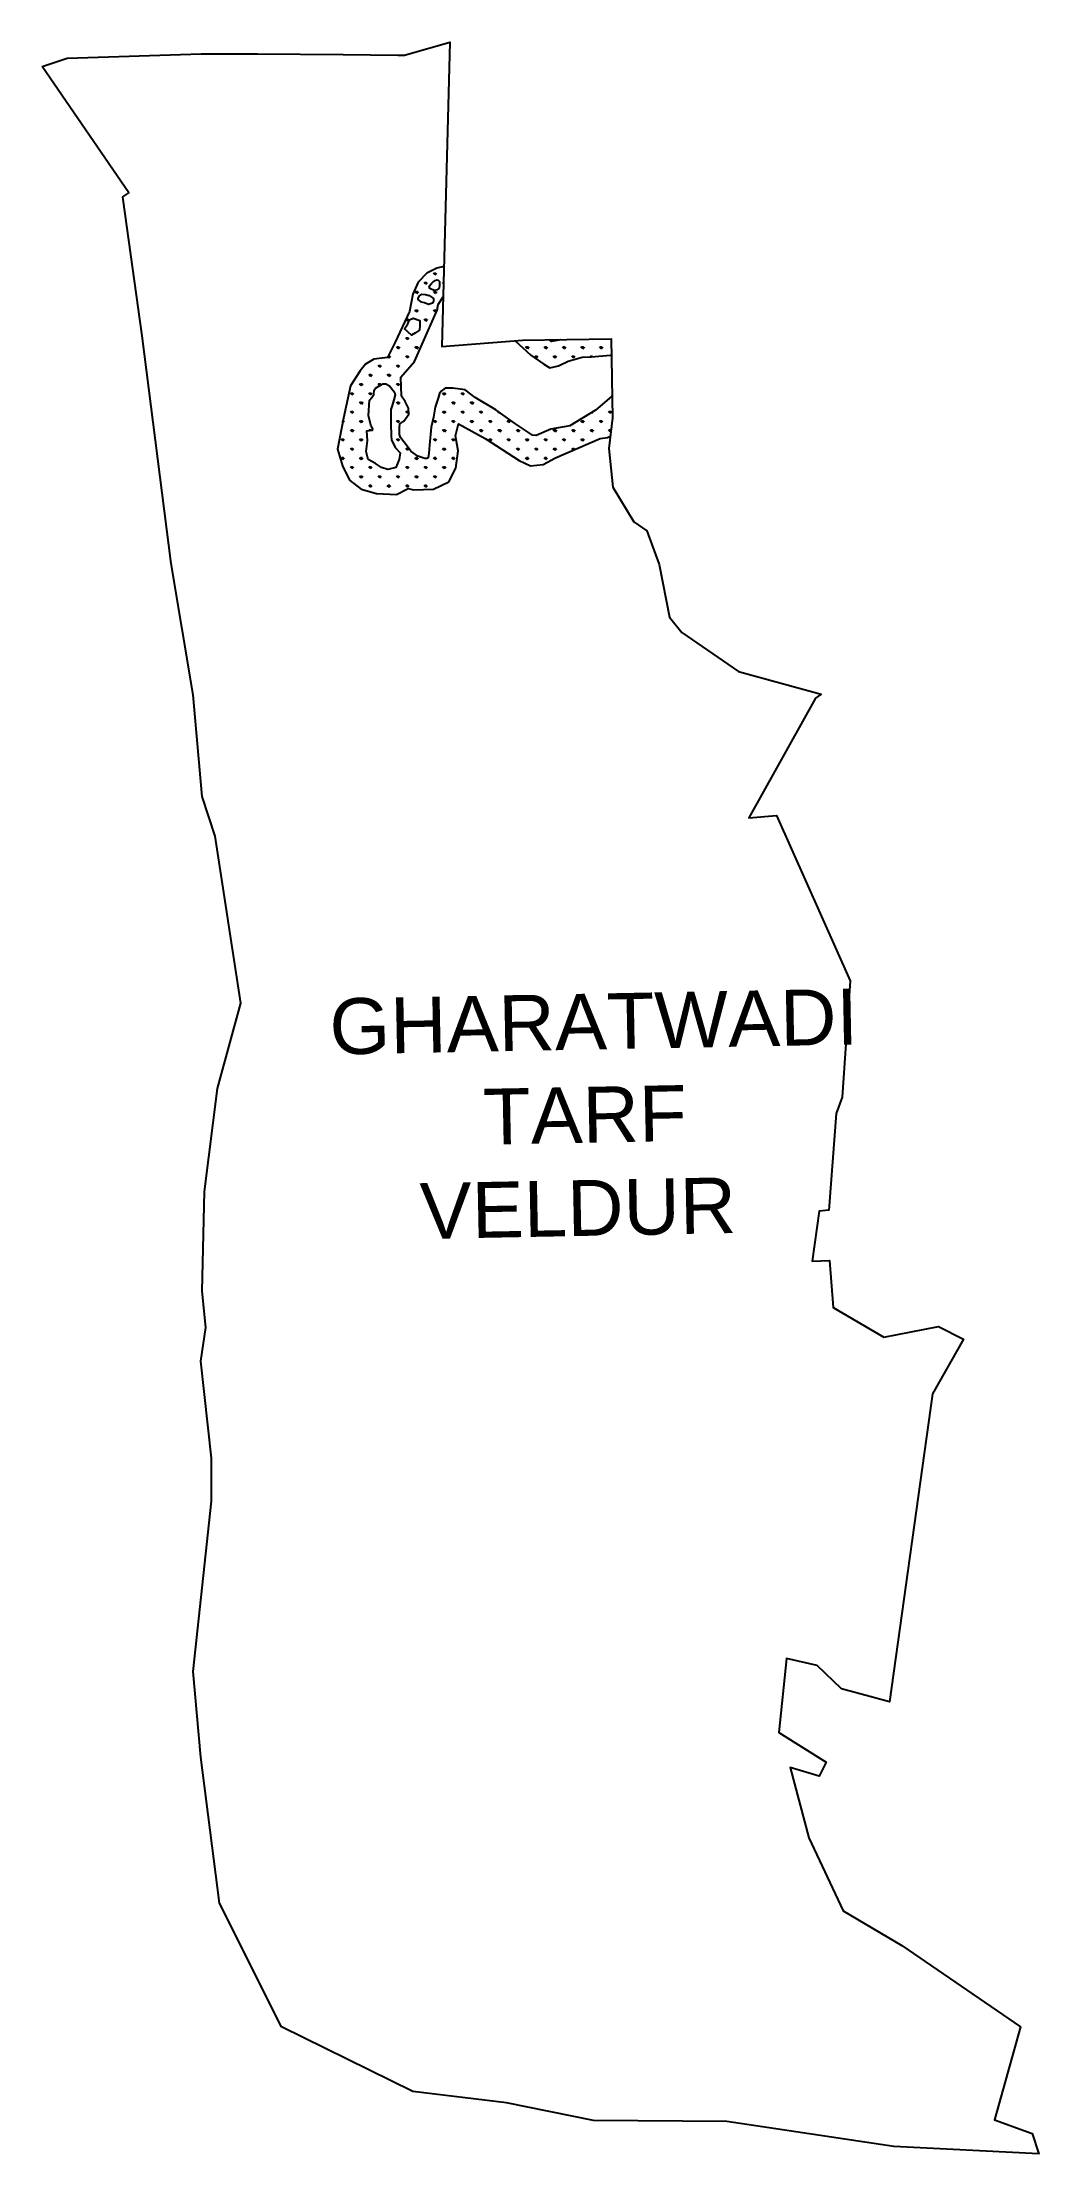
# Model space of a CAD drawing. Header units: metres. Extents: x 305138 to 307079, y 1940496 to 1944607.
import ezdxf

# ---------------------------------------------------------------- set-up
doc = ezdxf.new("R2010")
doc.units = ezdxf.units.M
doc.layers.add('MANGROOVE BUFFER ZONE', color=120, linetype='Continuous')
doc.layers.add('VILLAGE NAME', color=250, linetype='Continuous')
doc.styles.get("Standard").update_dxf_attribs({"font": 'simplex.shx'})

msp = doc.modelspace()

# ---------------------------------------------------------------- hatches: boundary and pattern name
at = {"layer": 'MANGROOVE BUFFER ZONE'}
h = msp.add_hatch(dxfattribs=at)
h.set_pattern_fill('GRASS', color=256)
h.paths.add_polyline_path([(306058.1, 1943865.2), (306021.8, 1943890.7), (305981.5, 1943915.1), (305961.9, 1943929.6), (305938, 1943933.4), (305923.1, 1943933.3), (305915, 1943927.5), (305912, 1943922.9), (305909.6, 1943913.5), (305903.4, 1943896.4), (305900, 1943876.4), (305895.6, 1943857.4), (305892.2, 1943822.4), (305891, 1943806.6), (305890, 1943797.4), (305887.1, 1943796.2), (305883.6, 1943796.1), (305869.9, 1943800.9), (305855.8, 1943810.5), (305848.7, 1943820), (305836.1, 1943837.1), (305833.9, 1943842.8), (305833.9, 1943856.5), (305834.5, 1943863.4), (305842.8, 1943868.6), (305852.4, 1943882.6), (305851.7, 1943894.4), (305844.8, 1943907), (305838.2, 1943917.2), (305836.7, 1943954.4), (305863.3, 1943984.7), (305878.3, 1944019), (305907.2, 1944085.1), (305909.6, 1944096.3), (305918.8, 1944110.8), (305920.4, 1944170.2), (305906.8, 1944166.6), (305887, 1944156.8), (305870.4, 1944139.8), (305860.1, 1944116), (305853.7, 1944082.3), (305825.3, 1944022.5), (305810.6, 1943992.5), (305784.3, 1943989.6), (305768.1, 1943979.7), (305757.2, 1943966.6), (305738.8, 1943937.5), (305724.9, 1943874.6), (305713.1, 1943814.6), (305723.2, 1943781.6), (305736.8, 1943754.2), (305759.5, 1943736.2), (305789.4, 1943728.3), (305828.1, 1943726), (305850.8, 1943737.6), (305861.2, 1943735.3), (305900.3, 1943736.5), (305930, 1943750.5), (305943.5, 1943777.2), (305948.5, 1943811.3), (305942.9, 1943840.2), (305948.9, 1943863.7), (306001.1, 1943835.1), (306067.3, 1943792.2), (306089.4, 1943782), (306114.2, 1943784.3), (306137.9, 1943797.7), (306224.9, 1943835.4), (306239, 1943837.3), (306244.6, 1943839.7), (306248.9, 1943875.5), (306248.1, 1943919.5), (306247.1, 1943917), (306215.7, 1943890.4), (306166, 1943859.7), (306128.7, 1943853.5), (306100.2, 1943840.7), (306093.3, 1943841.7)])
h.paths.add_polyline_path([(305835.6, 1943807.1), (305833.3, 1943794.3), (305826.7, 1943778.9), (305811.5, 1943774.5), (305798.9, 1943778.5), (305787.1, 1943786.4), (305772.8, 1943794.3), (305768.9, 1943809.7), (305771.5, 1943830.5), (305770.1, 1943849.8), (305781.3, 1943851.3), (305782.2, 1943854.2), (305778.5, 1943861.3), (305773.4, 1943880.1), (305775.3, 1943910), (305779.9, 1943914.9), (305784, 1943920.8), (305784.7, 1943929.1), (305787.6, 1943933), (305795.6, 1943938), (305801.7, 1943941.7), (305807.3, 1943941.7), (305814.6, 1943937.6), (305824, 1943925.5), (305825.7, 1943920.3), (305823.3, 1943910.7), (305820, 1943899.3), (305817.3, 1943891.7), (305817.2, 1943864.1), (305817.7, 1943840.2), (305818.3, 1943832.3), (305825.4, 1943817.5)], flags=16)
h.paths.add_polyline_path([(305873.3, 1944046.1), (305865.2, 1944040.9), (305857.1, 1944036.5), (305843.8, 1944048.3), (305850.5, 1944058.6), (305853.8, 1944066.4), (305860.4, 1944069.7), (305873.9, 1944065.1), (305873.7, 1944055.3)], flags=16)
h.paths.add_polyline_path([(305898.2, 1944098.6), (305890.8, 1944096.3), (305883, 1944099.2), (305876.6, 1944100.4), (305870.3, 1944105.6), (305870.2, 1944108.2), (305873.2, 1944113), (305877.6, 1944116.3), (305885, 1944115.4), (305891.9, 1944113.3), (305899.3, 1944108.1), (305900.7, 1944103.7)], flags=16)
h.paths.add_polyline_path([(305907.6, 1944124.7), (305901.5, 1944123.4), (305892.9, 1944126.9), (305892.1, 1944131.6), (305896.2, 1944136.6), (305899.8, 1944140.1), (305903.3, 1944143), (305907, 1944144.1), (305909.2, 1944143.4), (305911.9, 1944141.1), (305911.7, 1944133.6), (305911.2, 1944127.5)], flags=16)
h.paths.add_polyline_path([(306246.2, 1944029.2), (306148.2, 1944027.5), (306147.8, 1944027.4), (306130.2, 1944023.8), (306126.5, 1944027.2), (306073.9, 1944026.3), (306059.1, 1944025.1), (306090, 1943997.4), (306115.5, 1943979.8), (306126.6, 1943972.6), (306143.5, 1943976.3), (306162.5, 1943985.7), (306189.8, 1943993.6), (306208.1, 1943994), (306244.7, 1943997.4), (306246.8, 1943996.8)], flags=17)

# ---------------------------------------------------------------- linework, layer by layer
at = {"color": 3, "flags": 128}
msp.add_lwpolyline([(305138.1, 1944559.2), (305186.5, 1944575.8), (305447.7, 1944584.2), (305557.3, 1944584.3), (305724, 1944582.7), (305830.8, 1944581.7), (305843.9, 1944581.6), (305932.1, 1944606.6), (305916.2, 1944014), (306073.9, 1944026.3), (306246.2, 1944029.2), (306248.9, 1943875.5), (306241.8, 1943815.9), (306249.6, 1943740.1), (306290.7, 1943672.8), (306315.5, 1943655.3), (306339.8, 1943590.1), (306359.8, 1943487.2), (306384, 1943457.3), (306494.2, 1943381.4), (306655.5, 1943337.2), (306644.3, 1943329.4), (306514.2, 1943096.3), (306568.7, 1943100.9), (306712.1, 1942779), (306696, 1942553), (306684.4, 1942521.2), (306670.2, 1942332.4), (306651.6, 1942330.8), (306637.9, 1942233.3), (306671.7, 1942234.7), (306679, 1942143.5), (306777.2, 1942085.2), (306884, 1942105.9), (306932.7, 1942081.5), (306872.1, 1941975.3), (306788.2, 1941375.3), (306695, 1941400.7), (306647.8, 1941446.3), (306588.1, 1941459.9), (306573.1, 1941315.6), (306665.2, 1941258.2), (306651.4, 1941230.7), (306595.3, 1941247.5), (306631.2, 1941110.9), (306698.3, 1940968.5), (306812.4, 1940900.8), (307043.8, 1940742.9), (306993.1, 1940561.9), (307066.3, 1940534.9), (307079.3, 1940495.5), (306797.1, 1940509.6), (306471.5, 1940558.6), (306211.7, 1940560.5), (306042.3, 1940594.8), (305860.3, 1940616.5), (305604.2, 1940742.8), (305483.3, 1940983.6), (305447.2, 1941268), (305432.3, 1941434.6), (305468.1, 1941766.3), (305467.9, 1941849.8), (305447.3, 1942038.9), (305456.5, 1942104.1), (305449.7, 1942174.7), (305454.1, 1942369), (305479.8, 1942569.8), (305525.3, 1942735.8), (305474.7, 1943061), (305449.9, 1943138), (305431.9, 1943336), (305389.3, 1943591.9), (305332.6, 1944034.7), (305296.1, 1944300.5), (305295.4, 1944305.6), (305307.1, 1944313.5), (305138.1, 1944559.2)], dxfattribs=at)
at = {"layer": 'MANGROOVE BUFFER ZONE', "flags": 128}
for points in [[(305920.4, 1944170.2), (305906.8, 1944166.6), (305887, 1944156.8), (305870.4, 1944139.8), (305860.1, 1944116), (305853.7, 1944082.3), (305825.3, 1944022.5), (305810.6, 1943992.5), (305784.3, 1943989.6), (305768.1, 1943979.7), (305757.2, 1943966.6), (305738.8, 1943937.5), (305724.9, 1943874.6), (305713.1, 1943814.6), (305723.2, 1943781.6), (305736.8, 1943754.2), (305759.5, 1943736.2), (305789.4, 1943728.3), (305828.1, 1943726), (305850.8, 1943737.6), (305861.2, 1943735.3), (305900.3, 1943736.5), (305930, 1943750.5), (305943.5, 1943777.2), (305948.5, 1943811.3), (305942.9, 1943840.2), (305948.9, 1943863.7), (306001.1, 1943835.1), (306067.3, 1943792.2), (306089.4, 1943782), (306114.2, 1943784.3), (306137.9, 1943797.7), (306224.9, 1943835.4), (306239, 1943837.3), (306244.6, 1943839.7)], [(306248.1, 1943919.5), (306247.1, 1943917), (306215.7, 1943890.4), (306166, 1943859.7), (306128.7, 1943853.5), (306100.2, 1943840.7), (306093.3, 1943841.7), (306058.1, 1943865.2), (306021.8, 1943890.7), (305981.5, 1943915.1), (305961.9, 1943929.6), (305938, 1943933.4), (305923.1, 1943933.3), (305915, 1943927.5), (305912, 1943922.9), (305909.6, 1943913.5), (305903.4, 1943896.4), (305900, 1943876.4), (305895.6, 1943857.4), (305892.2, 1943822.4), (305891, 1943806.6), (305890, 1943797.4), (305887.1, 1943796.2), (305883.6, 1943796.1), (305869.9, 1943800.9), (305855.8, 1943810.5), (305848.7, 1943820), (305836.1, 1943837.1), (305833.9, 1943842.8), (305833.9, 1943856.5), (305834.5, 1943863.4), (305842.8, 1943868.6), (305852.4, 1943882.6), (305851.7, 1943894.4), (305844.8, 1943907), (305838.2, 1943917.2), (305836.7, 1943954.4), (305863.3, 1943984.7), (305878.3, 1944019), (305907.2, 1944085.1), (305909.6, 1944096.3), (305918.8, 1944110.8)], [(306059.1, 1944025.1), (306090, 1943997.4), (306115.5, 1943979.8), (306126.6, 1943972.6), (306143.5, 1943976.3), (306162.5, 1943985.7), (306189.8, 1943993.6), (306208.1, 1943994), (306244.7, 1943997.4), (306246.8, 1943996.8)], [(306148.2, 1944027.5), (306147.8, 1944027.4), (306130.2, 1944023.8), (306126.5, 1944027.2)]]:
    msp.add_lwpolyline(points, dxfattribs=at)
for points in [[(305911.2, 1944127.5), (305907.6, 1944124.7), (305901.5, 1944123.4), (305892.9, 1944126.9), (305892.1, 1944131.6), (305896.2, 1944136.6), (305899.8, 1944140.1), (305903.3, 1944143), (305907, 1944144.1), (305909.2, 1944143.4), (305911.9, 1944141.1), (305911.7, 1944133.6)], [(305900.7, 1944103.7), (305898.2, 1944098.6), (305890.8, 1944096.3), (305883, 1944099.2), (305876.6, 1944100.4), (305870.3, 1944105.6), (305870.2, 1944108.2), (305873.2, 1944113), (305877.6, 1944116.3), (305885, 1944115.4), (305891.9, 1944113.3), (305899.3, 1944108.1)], [(305873.3, 1944046.1), (305865.2, 1944040.9), (305857.1, 1944036.5), (305843.8, 1944048.3), (305850.5, 1944058.6), (305853.8, 1944066.4), (305860.4, 1944069.7), (305873.9, 1944065.1), (305873.7, 1944055.3)], [(305825.7, 1943920.3), (305823.3, 1943910.7), (305820, 1943899.3), (305817.3, 1943891.7), (305817.2, 1943864.1), (305817.7, 1943840.2), (305818.3, 1943832.3), (305825.4, 1943817.5), (305835.6, 1943807.1), (305833.3, 1943794.3), (305826.7, 1943778.9), (305811.5, 1943774.5), (305798.9, 1943778.5), (305787.1, 1943786.4), (305772.8, 1943794.3), (305768.9, 1943809.7), (305771.5, 1943830.5), (305770.1, 1943849.8), (305781.3, 1943851.3), (305782.2, 1943854.2), (305778.5, 1943861.3), (305773.4, 1943880.1), (305775.3, 1943910), (305779.9, 1943914.9), (305784, 1943920.8), (305784.7, 1943929.1), (305787.6, 1943933), (305795.6, 1943938), (305801.7, 1943941.7), (305807.3, 1943941.7), (305814.6, 1943937.6), (305824, 1943925.5)]]:
    msp.add_lwpolyline(points, close=True, dxfattribs=at)

# ---------------------------------------------------------------- texts
at = {"layer": 'VILLAGE NAME', "insert": (305696.7, 1942744.4), "char_height": 108.748, "attachment_point": 1, "rotation": 1.1028}
msp.add_mtext_dynamic_manual_height_columns('{\\fArial|b0|i0|c0|p34;GHARATWADI \\P       TARF \\P    VELDUR}', width=1571.314, gutter_width=543.7, heights=[0], dxfattribs=at)

doc.saveas('drawing.dxf')
